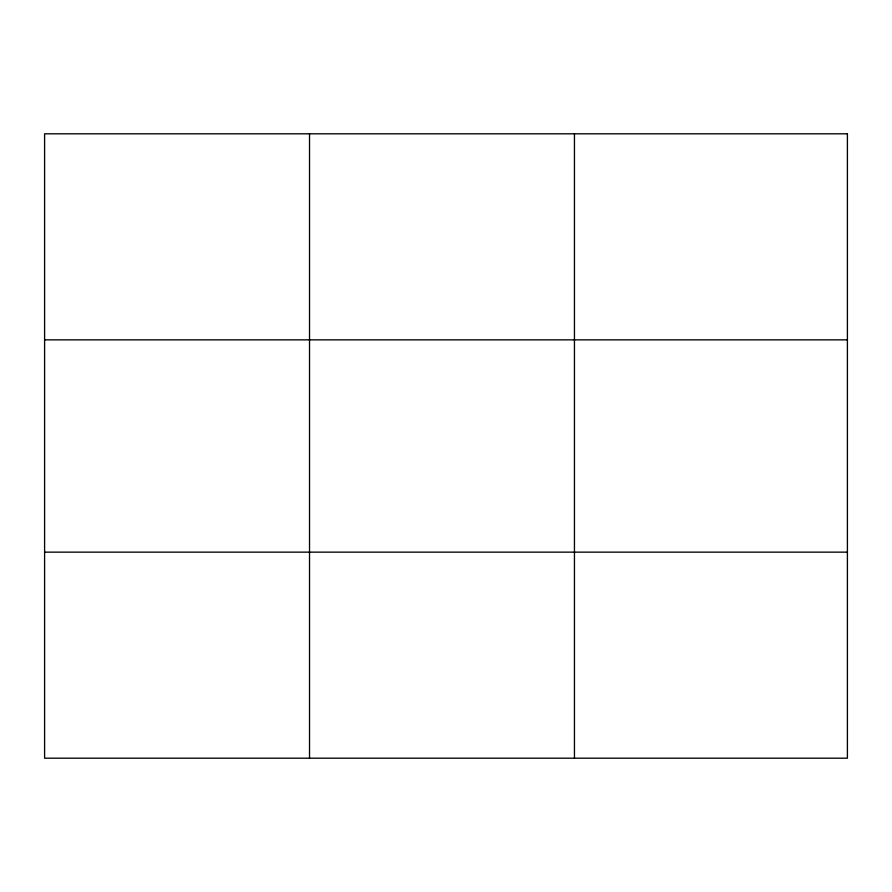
<?xml version="1.0" encoding="UTF-8"?>
<svg xmlns="http://www.w3.org/2000/svg" width="892" height="892" viewBox="0 0 892 892"><rect width="100%" height="100%" fill="white"/><g stroke="black" fill="none" stroke-linecap="round" stroke-linejoin="round"><path stroke-width="1.34" d="M309.524 758.2L309.524 133.8M574.448 758.2L574.448 133.8M44.6 339.852L847.4 339.852M44.6 552.148L847.4 552.148M847.4 133.8L847.4 758.2L44.6 758.2L44.6 133.8L847.4 133.8"/></g></svg>
